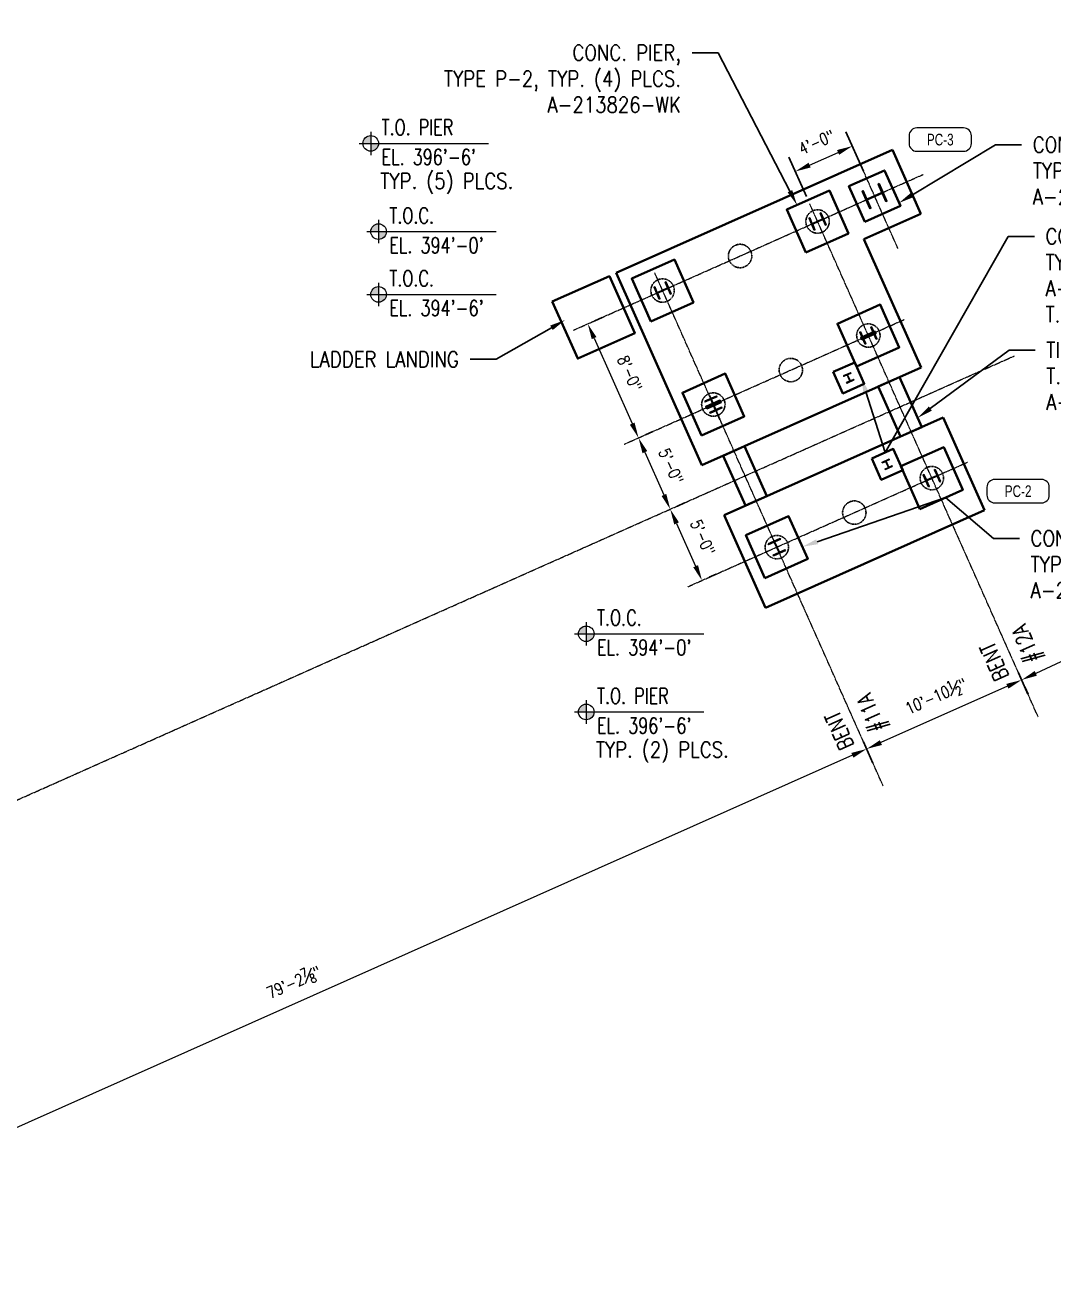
# Model space of a CAD drawing. Header units: inches. Extents: x -24529 to 23375, y -3182 to 1720.
# Drawn here: x -1739 to -948, y -1259 to -304 of the extents above; entities that cross this region are included whole.
import ezdxf
from ezdxf import colors
from ezdxf.entities.mleader import LeaderData, LeaderLine
from ezdxf.enums import TextEntityAlignment as Align
from ezdxf.math import Vec2, Vec3

# ---------------------------------------------------------------- set-up
doc = ezdxf.new("R2010")
doc.units = ezdxf.units.IN
doc.header["$LTSCALE"] = 0.375
doc.header["$MEASUREMENT"] = 0
doc.linetypes.add('CENTER2', pattern=[1.125, 0.75, -0.125, 0.125, -0.125])
doc.linetypes.add('HIDDEN2', pattern=[0.1875, 0.125, -0.0625])
for name, color, linetype, lineweight in [('CENTER', 2, 'CENTER2', 15), ('DIM', 5, 'Continuous', 15), ('PILECAP', 3, 'Continuous', 35), ('S_PILE', 6, 'HIDDEN2', 25), ('TEXT', 3, 'Continuous', 15)]:
    doc.layers.add(name, color=color, linetype=linetype, lineweight=lineweight)
doc.layers.add('NSTL', color=1, linetype='Continuous')
doc.styles.add('RomanS', font='romans.shx', dxfattribs={"width": 0.8})
doc.styles.add('SIMPLEX', font='SIMPLEX.shx', dxfattribs={"width": 0.75})
doc.dimstyles.new('PCI Arch-Arrow', dxfattribs={"dimscale": 0, "dimtxt": 0.09375, "dimasz": 0.125, "dimexe": 0.125, "dimexo": 0.0625, "dimgap": 0.09, "dimtad": 1, "dimdec": 4, "dimzin": 3, "dimdsep": 46, "dimlunit": 4, "dimtxsty": 'RomanS', "dimcen": 0.09, "dimclrd": 3, "dimclre": 3, "dimclrt": 3, "dimadec": 0, "dimazin": 0, "dimtfac": 0.75, "dimtdec": 4, "dimtmove": 0, "dimatfit": 3, "dimfxl": 1, "dimfrac": 1, "dimtolj": 1, "dimtzin": 0, "dimlwd": -1, "dimarcsym": 0})

# ---------------------------------------------------------------- blocks, each defined once
blk = doc.blocks.new('*D8')
at = {"layer": 'DEFPOINTS', "color": 0, "transparency": 16777216}
for p in [(-1306.08, -533.97), (-1267.04, -621.66), (-1267.04, -621.66)]:
    blk.add_point(p, dxfattribs=at)
at = {"layer": 'DIM', "color": 3, "lineweight": -2, "transparency": 16777216}
for p, q in [((-1300.6, -531.53), (-1295.12, -529.09)), ((-1261.56, -619.22), (-1256.08, -616.78))]:
    blk.add_line(p, q, dxfattribs=at)
at = {"layer": 'DIM', "color": 3, "transparency": 16777216}
blk.add_line((-1301.2, -544.93), (-1271.92, -610.7), dxfattribs=at)
for points in [[(-1299.38, -544.12), (-1303.03, -545.75), (-1306.08, -533.97)], [(-1270.09, -609.89), (-1273.75, -611.51), (-1267.04, -621.66)]]:
    blk.add_solid(points, dxfattribs=at)
at = {"layer": 'DIM', "color": 3, "transparency": 16777216, "insert": (-1273.77, -572.12), "char_height": 9, "attachment_point": 5, "rotation": 294, "style": 'RomanS'}
blk.add_mtext('\\A1;8\'-0"', dxfattribs=at)
blk = doc.blocks.new('*D9')
at = {"layer": 'DEFPOINTS', "color": 0, "transparency": 16777216}
for p in [(-1267.04, -621.66), (-1242.64, -676.48), (-1242.64, -676.48)]:
    blk.add_point(p, dxfattribs=at)
at = {"layer": 'DIM', "color": 3, "lineweight": -2, "transparency": 16777216}
for p, q in [((-1261.56, -619.22), (-1256.08, -616.78)), ((-1237.15, -674.04), (-1231.67, -671.6))]:
    blk.add_line(p, q, dxfattribs=at)
at = {"layer": 'DIM', "color": 3, "transparency": 16777216}
blk.add_line((-1262.16, -632.63), (-1247.52, -665.51), dxfattribs=at)
for points in [[(-1260.33, -631.81), (-1263.99, -633.44), (-1267.04, -621.66)], [(-1245.69, -664.7), (-1249.34, -666.33), (-1242.64, -676.48)]]:
    blk.add_solid(points, dxfattribs=at)
at = {"layer": 'DIM', "color": 3, "transparency": 16777216, "insert": (-1242.05, -643.38), "char_height": 9, "attachment_point": 5, "rotation": 294, "style": 'RomanS'}
blk.add_mtext('\\A1;5\'-0"', dxfattribs=at)
blk = doc.blocks.new('*D10')
at = {"layer": 'DEFPOINTS', "color": 0, "transparency": 16777216}
for p in [(-1242.64, -676.48), (-1218.23, -731.29), (-1218.23, -731.29)]:
    blk.add_point(p, dxfattribs=at)
at = {"layer": 'DIM', "color": 3, "lineweight": -2, "transparency": 16777216}
for p, q in [((-1237.15, -674.04), (-1231.67, -671.6)), ((-1212.75, -728.85), (-1207.27, -726.41))]:
    blk.add_line(p, q, dxfattribs=at)
at = {"layer": 'DIM', "color": 3, "transparency": 16777216}
blk.add_line((-1237.75, -687.44), (-1223.11, -720.33), dxfattribs=at)
for points in [[(-1235.93, -686.63), (-1239.58, -688.25), (-1242.64, -676.48)], [(-1221.28, -719.51), (-1224.94, -721.14), (-1218.23, -731.29)]]:
    blk.add_solid(points, dxfattribs=at)
at = {"layer": 'DIM', "color": 3, "transparency": 16777216, "insert": (-1217.65, -698.19), "char_height": 9, "attachment_point": 5, "rotation": 294, "style": 'RomanS'}
blk.add_mtext('\\A1;5\'-0"', dxfattribs=at)
blk = doc.blocks.new('*D11')
at = {"layer": 'DEFPOINTS', "color": 0, "transparency": 16777216}
for p in [(-225.4, -460.52), (-972.37, -807.76), (-972.37, -807.77)]:
    blk.add_point(p, dxfattribs=at)
at = {"layer": 'DIM', "color": 3, "transparency": 16777216}
blk.add_line((-236.28, -465.59), (-961.49, -802.71), dxfattribs=at)
at = {"layer": 'DIM', "color": 3, "lineweight": -2, "transparency": 16777216}
for p, q in [((-222.87, -465.96), (-220.34, -471.41)), ((-969.84, -813.2), (-967.31, -818.65))]:
    blk.add_line(p, q, dxfattribs=at)
at = {"layer": 'DIM', "color": 3, "transparency": 16777216}
for points in [[(-237.12, -463.77), (-235.44, -467.4), (-225.4, -460.53)], [(-962.33, -800.89), (-960.64, -804.52), (-972.37, -807.77)]]:
    blk.add_solid(points, dxfattribs=at)
at = {"layer": 'DIM', "color": 3, "transparency": 16777216, "insert": (-605.37, -620.19), "char_height": 9, "attachment_point": 5, "rotation": 24.93191, "style": 'RomanS'}
blk.add_mtext('\\A1;68\'-7{\\H0.750000x;\\S3#4;}"', dxfattribs=at)
blk = doc.blocks.new('*D12')
at = {"layer": 'DEFPOINTS', "color": 0, "transparency": 16777216}
for p in [(-977.25, -796.8), (-1096.47, -849.87), (-1091.59, -860.84)]:
    blk.add_point(p, dxfattribs=at)
at = {"layer": 'DIM', "color": 3, "lineweight": -2, "transparency": 16777216}
for p, q in [((-974.81, -802.28), (-967.49, -818.73)), ((-1094.03, -855.36), (-1086.71, -871.81))]:
    blk.add_line(p, q, dxfattribs=at)
at = {"layer": 'DIM', "color": 3, "transparency": 16777216}
blk.add_line((-983.33, -812.65), (-1080.62, -855.96), dxfattribs=at)
for points in [[(-984.15, -810.82), (-982.52, -814.47), (-972.37, -807.77)], [(-1081.44, -854.14), (-1079.81, -857.79), (-1091.59, -860.84)]]:
    blk.add_solid(points, dxfattribs=at)
at = {"layer": 'DIM', "color": 3, "transparency": 16777216, "insert": (-1038.24, -820.25), "char_height": 9, "attachment_point": 5, "rotation": 24, "style": 'RomanS'}
blk.add_mtext('\\A1;10\'-10{\\H0.750000x;\\S1#2;}"', dxfattribs=at)
blk = doc.blocks.new('*D13')
at = {"layer": 'DEFPOINTS', "color": 0, "transparency": 16777216}
for p in [(-1096.47, -849.87), (-1960.25, -1247.6), (-1960.25, -1247.6)]:
    blk.add_point(p, dxfattribs=at)
at = {"layer": 'DIM', "color": 3, "lineweight": -2, "transparency": 16777216}
for p, q in [((-1094.03, -855.36), (-1086.71, -871.81)), ((-1957.81, -1253.08), (-1955.37, -1258.56))]:
    blk.add_line(p, q, dxfattribs=at)
at = {"layer": 'DIM', "color": 3, "transparency": 16777216}
blk.add_line((-1102.55, -865.73), (-1949.29, -1242.72), dxfattribs=at)
for points in [[(-1103.36, -863.9), (-1101.74, -867.55), (-1091.59, -860.84)], [(-1950.11, -1240.89), (-1948.48, -1244.55), (-1960.25, -1247.6)]]:
    blk.add_solid(points, dxfattribs=at)
at = {"layer": 'DIM', "color": 3, "transparency": 16777216, "insert": (-1532.18, -1040.16), "char_height": 9, "attachment_point": 5, "rotation": 24, "style": 'RomanS'}
blk.add_mtext('\\A1;79\'-2{\\H0.750000x;\\S7#8;}"', dxfattribs=at)
blk = doc.blocks.new('PILECAP_TAG')
blk.add_lwpolyline([(-0.1875, -0.09375), (0.1875, -0.09375, 0.4142136), (0.25, -0.03125), (0.25, 0.03125, 0.4142136), (0.1875, 0.09375), (-0.1875, 0.09375, 0.4142136), (-0.25, 0.03125), (-0.25, -0.03125, 0.4142136)], format="xyb", close=True)
at = {"width": 0.75}
blk.add_attdef('PC-X', text='', height=0.09375, dxfattribs=at).set_placement((0, 0), align=Align.MIDDLE)
blk = doc.blocks.new('*U47')
at = {"layer": 'TEXT'}
h = blk.add_hatch(color=256, dxfattribs=at)
h.paths.add_polyline_path([(-1.0048, 0), (-1.0048, 0.0625, 0.414214), (-1.0673, 0)])
h.paths.add_polyline_path([(-0.9423, 0), (-1.0048, 0), (-1.0048, -0.0625, 0.414214)])
for p, q in [((-1.0048, 0.0937), (-1.0048, -0.0937)), ((-0.911, 0), (-0.0625, 0)), ((-1.0985, 0), (-0.911, 0)), ((-1.0048, 0), (-0.9423, 0)), ((-1.0048, 0), (-0.9423, 0))]:
    blk.add_line(p, q, dxfattribs=at)
blk.add_circle((-1.0048, 0), 0.0625, dxfattribs=at)
at = {"layer": 'TEXT', "style": 'SIMPLEX', "width": 0.75, "flags": 8}
for tag, p in [('TOP_LINE', (-0.9179, 0.0664)), ('BOTT_LINE', (-0.9179, -0.172))]:
    blk.add_attdef(tag, p, '', height=0.0938, dxfattribs=at)
blk = doc.blocks.new('*D57')
at = {"layer": 'DEFPOINTS', "color": 0, "transparency": 16777216}
for p in [(-1102.59, -397.27), (-1091.57, -422.03), (-1135.42, -441.56)]:
    blk.add_point(p, dxfattribs=at)
at = {"layer": 'DIM', "color": 3, "lineweight": -2, "transparency": 16777216}
for p, q in [((-1094.01, -416.55), (-1107.47, -386.31)), ((-1137.86, -436.08), (-1151.32, -405.83))]:
    blk.add_line(p, q, dxfattribs=at)
at = {"layer": 'DIM', "color": 3, "transparency": 16777216}
blk.add_line((-1135.48, -411.92), (-1113.55, -402.15), dxfattribs=at)
for points in [[(-1114.37, -400.33), (-1112.74, -403.98), (-1102.59, -397.27)], [(-1136.29, -410.09), (-1134.66, -413.74), (-1146.44, -416.8)]]:
    blk.add_solid(points, dxfattribs=at)
at = {"layer": 'DIM', "color": 3, "transparency": 16777216, "insert": (-1130.21, -394.25), "char_height": 9, "attachment_point": 5, "rotation": 24, "style": 'RomanS'}
blk.add_mtext('\\A1;4\'-0"', dxfattribs=at)
blk = doc.blocks.new('*U59')
at = {"color": 0, "linetype": 'ByBlock'}
blk.add_lwpolyline([(7.3025, -7.16), (7.3025, -6.3), (0.8625, -6.3, -0.41421356), (0.2625, -5.7), (0.2625, 5.7, -0.41421356), (0.8625, 6.3), (7.3025, 6.3), (7.3025, 7.16), (-7.3025, 7.16), (-7.3025, 6.3), (-0.8625, 6.3, -0.41421356), (-0.2625, 5.7), (-0.2625, -5.7, -0.41421356), (-0.8625, -6.3), (-7.3025, -6.3), (-7.3025, -7.16)], format="xyb", close=True, dxfattribs=at)

msp = doc.modelspace()

# ---------------------------------------------------------------- hatches: boundary and pattern name
at = {"layer": 'NSTL'}
h = msp.add_hatch(color=256, dxfattribs=at)
h.dxf.hatch_style = 1
h.paths.add_polyline_path([(-1095.35596, -546.30939), (-1096.16943, -544.4823), (-1085.20689, -539.60146), (-1084.39342, -541.42855)])
h = msp.add_hatch(color=256, dxfattribs=at)
h.dxf.hatch_style = 1
h.paths.add_polyline_path([(-1214.56044, -599.39359), (-1215.37391, -597.5665), (-1204.41137, -592.68566), (-1203.59789, -594.51275)])

# ---------------------------------------------------------------- linework, layer by layer
at = {"layer": 'CENTER'}
for p, q in [((-1067.52256, -476.03559), (-1101.32749, -400.1085)), ((-1317.04597, -538.85027), (-1047.99958, -419.0631)), ((-959.78185, -836.03768), (-1135.41599, -441.55695)), ((-1078.99953, -889.11681), (-1254.63367, -494.63608)), ((-1278.00181, -626.54487), (-1062.76264, -530.71422)), ((-2441.37427, -1210.18984), (-978.05923, -558.68001)), ((-1229.19342, -736.17033), (-1013.95424, -640.33967))]:
    msp.add_line(p, q, dxfattribs=at)
at = {"layer": 'NSTL'}
for points in [[(-1131.83728, -461.86323), (-1131.3257, -461.63546), (-1133.08687, -457.67981, -0.414213562), (-1132.83346, -457.01967), (-1125.653, -453.82272, -0.414213562), (-1124.99285, -454.07612), (-1123.23168, -458.03177), (-1122.7201, -457.804), (-1126.78747, -448.66855), (-1127.29905, -448.89632), (-1125.53788, -452.85197, -0.414213562), (-1125.79129, -453.51211), (-1132.97175, -456.70906, -0.414213562), (-1133.63189, -456.45566), (-1135.39306, -452.50001), (-1135.90465, -452.72778)], [(-1251.05497, -514.94236), (-1250.54338, -514.71459), (-1252.30455, -510.75894, -0.414213562), (-1252.05114, -510.0988), (-1244.87068, -506.90185, -0.414213562), (-1244.21054, -507.15525), (-1242.44937, -511.11091), (-1241.93778, -510.88313), (-1246.00515, -501.74768), (-1246.51673, -501.97545), (-1244.75556, -505.9311, -0.414213562), (-1245.00897, -506.59124), (-1252.18944, -509.78819, -0.414213562), (-1252.84958, -509.53479), (-1254.61075, -505.57914), (-1255.12233, -505.80691)], [(-1092.79313, -549.55783), (-1092.28155, -549.33006), (-1094.04271, -545.37441, -0.414213562), (-1093.78931, -544.71427), (-1086.60884, -541.51732, -0.414213562), (-1085.9487, -541.77072), (-1084.18753, -545.72638), (-1083.67595, -545.4986), (-1087.74331, -536.36315), (-1088.2549, -536.59092), (-1086.49373, -540.54657, -0.414213562), (-1086.74713, -541.20671), (-1093.9276, -544.40366, -0.414213562), (-1094.58774, -544.15026), (-1096.34891, -540.19461), (-1096.8605, -540.42238)], [(-1101.35846, -577.04287), (-1101.49539, -576.73531), (-1103.87354, -577.79413, -0.414213562), (-1104.27042, -577.64178), (-1106.19243, -573.32487, -0.414213562), (-1106.04009, -572.92799), (-1103.66194, -571.86917), (-1103.79888, -571.5616), (-1109.29113, -574.00691), (-1109.1542, -574.31448), (-1106.77605, -573.25566, -0.414213562), (-1106.37917, -573.40801), (-1104.45716, -577.72492, -0.414213562), (-1104.6095, -578.1218), (-1106.98765, -579.18062), (-1106.85071, -579.48818)], [(-1216.08325, -593.51472), (-1215.85547, -594.0263), (-1211.89982, -592.26513, -0.414213562), (-1211.23968, -592.51854), (-1208.04273, -599.699, -0.414213562), (-1208.29614, -600.35914), (-1212.25179, -602.12031), (-1212.02402, -602.6319), (-1202.88856, -598.56453), (-1203.11633, -598.05295), (-1207.07199, -599.81412, -0.414213562), (-1207.73213, -599.56071), (-1210.92908, -592.38024, -0.414213562), (-1210.67567, -591.7201), (-1206.72002, -589.95893), (-1206.94779, -589.44735)], [(-1071.76837, -643.50331), (-1071.9053, -643.19574), (-1074.28345, -644.25456, -0.414213562), (-1074.68033, -644.10221), (-1076.60234, -639.7853, -0.414213562), (-1076.45, -639.38842), (-1074.07185, -638.3296), (-1074.20879, -638.02203), (-1079.70104, -640.46734), (-1079.56411, -640.77491), (-1077.18596, -639.71609, -0.414213562), (-1076.78908, -639.86844), (-1074.86707, -644.18535, -0.414213562), (-1075.01941, -644.58223), (-1077.39756, -645.64105), (-1077.26062, -645.94862)], [(-1043.98473, -659.18329), (-1043.47315, -658.95552), (-1045.23432, -654.99987, -0.414213562), (-1044.98091, -654.33972), (-1037.80045, -651.14277, -0.414213562), (-1037.1403, -651.39618), (-1035.37914, -655.35183), (-1034.86755, -655.12406), (-1038.93492, -645.9886), (-1039.4465, -646.21638), (-1037.68533, -650.17203, -0.414213562), (-1037.93874, -650.83217), (-1045.1192, -654.02912, -0.414213562), (-1045.77934, -653.77571), (-1047.54051, -649.82006), (-1048.0521, -650.04784)], [(-1167.27485, -703.14017), (-1167.04708, -703.65176), (-1163.09143, -701.89059, -0.414213562), (-1162.43128, -702.14399), (-1159.23433, -709.32446, -0.414213562), (-1159.48774, -709.9846), (-1163.44339, -711.74577), (-1163.21562, -712.25735), (-1154.08016, -708.18999), (-1154.30794, -707.6784), (-1158.26359, -709.43957, -0.414213562), (-1158.92373, -709.18617), (-1162.12068, -702.0057, -0.414213562), (-1161.86727, -701.34556), (-1157.91162, -699.58439), (-1158.1394, -699.0728)]]:
    msp.add_lwpolyline(points, format="xyb", close=True, dxfattribs=at)
for points in [[(-1095.35596, -546.30939), (-1096.16943, -544.4823), (-1085.20689, -539.60146), (-1084.39342, -541.42855)], [(-1214.56044, -599.39359), (-1215.37391, -597.5665), (-1204.41137, -592.68566), (-1203.59789, -594.51275)]]:
    msp.add_lwpolyline(points, close=True, dxfattribs=at)
msp.add_lwpolyline([(-1212.53941, -589.18133), (-1204.42286, -607.41142)], dxfattribs=at)
at = {"layer": 'PILECAP'}
for p, q in [((-1284.18024, -494.65542), (-1071.78092, -400.08915)), ((-1049.80436, -449.44931), (-1071.78092, -400.08915)), ((-1093.66272, -468.9543), (-1049.80436, -449.44931)), ((-1049.73977, -567.60688), (-1093.66272, -468.9543)), ((-1218.2889, -642.64979), (-1284.18024, -494.65542)), ((-1218.2889, -642.64979), (-1049.73977, -567.60688)), ((-1201.20596, -681.0187), (-1032.65683, -605.97578)), ((-1000.93137, -677.23233), (-1032.65683, -605.97578)), ((-1169.48051, -752.27524), (-1000.93137, -677.23233)), ((-1169.48051, -752.27524), (-1201.20596, -681.0187))]:
    msp.add_line(p, q, dxfattribs=at)
for points in [[(-1093.06689, -455.541), (-1065.66053, -443.3389), (-1077.86263, -415.93254), (-1105.26899, -428.13464)], [(-1138.44006, -479.01944), (-1105.55243, -464.37692), (-1120.19495, -431.48929), (-1153.08258, -446.13181)], [(-1257.65775, -532.09858), (-1224.77011, -517.45606), (-1239.41263, -484.56842), (-1272.30027, -499.21094)], [(-1333.328, -516.82587), (-1289.47782, -497.30251), (-1269.95446, -541.15269), (-1313.80464, -560.67605)], [(-1099.39335, -566.71981), (-1066.50571, -552.07729), (-1081.14823, -519.18965), (-1114.03587, -533.83217)], [(-1218.61103, -619.79894), (-1185.72339, -605.15642), (-1200.36591, -572.26878), (-1233.25355, -586.9113)], [(-1117.20734, -570.96361), (-1109.88608, -587.40743), (-1093.44226, -580.08617), (-1100.76352, -563.64235)], [(-1065.54446, -620.6183), (-1049.10064, -613.29704), (-1066.18358, -574.92813), (-1082.6274, -582.24939)], [(-1184.76215, -673.69744), (-1168.31833, -666.37618), (-1185.40127, -628.00727), (-1201.84508, -635.32853)], [(-1050.58495, -676.34526), (-1017.69731, -661.70274), (-1032.33983, -628.81511), (-1065.22747, -643.45763)], [(-1087.61724, -637.42405), (-1080.29598, -653.86786), (-1063.85217, -646.5466), (-1071.17343, -630.10279)], [(-1169.80263, -729.42439), (-1136.91499, -714.78188), (-1151.55751, -681.89424), (-1184.44515, -696.53676)]]:
    msp.add_lwpolyline(points, close=True, dxfattribs=at)
at = {"layer": 'S_PILE'}
for centre in [(-1129.31494, -455.26013), (-1188.92378, -481.79969), (-1248.53262, -508.33926), (-1090.26822, -542.96049), (-1149.87706, -569.50006), (-1209.4859, -596.03962), (-1041.45982, -652.58595), (-1101.06867, -679.12551), (-1160.67751, -705.66508)]:
    msp.add_circle(centre, 9, dxfattribs=at)

# ---------------------------------------------------------------- block references
at = {"layer": 'NSTL', "rotation": 114.0000000000005}
msp.add_blockref('*U59', (-1085.46219, -435.74253), dxfattribs=at)
at = {"layer": 'TEXT'}
ref = msp.add_blockref('*U47', (-1376.52646, -395.18771), dxfattribs=dict(at, xscale=96, yscale=96, zscale=96))
ref.add_attrib('TOP_LINE', 'T.O. PIER', (-1464.64903, -388.81413), dxfattribs={"height": 12, "style": 'SIMPLEX', "width": 0.75, "flags": 8})
ref.add_attrib('BOTT_LINE', "EL. 396'-6'", (-1464.64903, -411.6986), dxfattribs={"height": 12, "style": 'SIMPLEX', "width": 0.75, "flags": 8})
at = {"layer": 'TEXT', "xscale": 96, "yscale": 96, "zscale": 96}
for p, values in [((-1034.96297, -392.26992), {'PC-X': 'PC-3'}), ((-975.08096, -662.63459), {'PC-X': 'PC-2'})]:
    msp.add_blockref('PILECAP_TAG', p, dxfattribs=at).add_auto_attribs(values)
at = {"layer": 'TEXT'}
ref = msp.add_blockref('*U47', (-1370.52646, -463.05215), dxfattribs=dict(at, xscale=96, yscale=96, zscale=96))
ref.add_attrib('TOP_LINE', 'T.O.C.', (-1458.64903, -456.67856), dxfattribs={"height": 12, "style": 'SIMPLEX', "width": 0.75, "flags": 8})
ref.add_attrib('BOTT_LINE', "EL. 394'-0'", (-1458.64903, -479.56303), dxfattribs={"height": 12, "style": 'SIMPLEX', "width": 0.75, "flags": 8})
ref = msp.add_blockref('*U47', (-1370.52646, -511.36811), dxfattribs=dict(at, xscale=96, yscale=96, zscale=96))
ref.add_attrib('TOP_LINE', 'T.O.C.', (-1458.64903, -504.99453), dxfattribs={"height": 12, "style": 'SIMPLEX', "width": 0.75, "flags": 8})
ref.add_attrib('BOTT_LINE', "EL. 394'-6'", (-1458.64903, -527.879), dxfattribs={"height": 12, "style": 'SIMPLEX', "width": 0.75, "flags": 8})
ref = msp.add_blockref('*U47', (-1210.79127, -772.30586), dxfattribs=dict(at, xscale=96, yscale=96, zscale=96))
ref.add_attrib('TOP_LINE', 'T.O.C.', (-1298.91385, -765.93227), dxfattribs={"height": 12, "style": 'SIMPLEX', "width": 0.75, "flags": 8})
ref.add_attrib('BOTT_LINE', "EL. 394'-0'", (-1298.91385, -788.81674), dxfattribs={"height": 12, "style": 'SIMPLEX', "width": 0.75, "flags": 8})
ref = msp.add_blockref('*U47', (-1210.79127, -832.4096), dxfattribs=dict(at, xscale=96, yscale=96, zscale=96))
ref.add_attrib('TOP_LINE', 'T.O. PIER', (-1298.91385, -826.03601), dxfattribs={"height": 12, "style": 'SIMPLEX', "width": 0.75, "flags": 8})
ref.add_attrib('BOTT_LINE', "EL. 396'-6'", (-1298.91385, -848.92048), dxfattribs={"height": 12, "style": 'SIMPLEX', "width": 0.75, "flags": 8})

# ---------------------------------------------------------------- texts
at = {"layer": 'TEXT', "style": 'SIMPLEX', "width": 0.75}
for s, p in [('#12A', (-957.27506, -791.78831)), ('BENT', (-981.76673, -805.02507)), ('#11A', (-1076.49286, -844.8675)), ('BENT', (-1100.98453, -858.10426))]:
    msp.add_text(s, height=12, rotation=114, dxfattribs=at).set_placement(p)

# ---------------------------------------------------------------- dimensions: what is measured, and where the dimension line sits
at = {"layer": 'DIM'}
for p1, p2, distance, override, picture, middle in [((-1135.41599, -441.55695), (-1091.56581, -422.03359), 27.10268, {"dimscale": 96, "dimtmove": 1}, '*D57', (-1130.2077, -394.24871)), ((-225.40297, -460.52072), (-972.37267, -807.75824), 0.00784, {"dimscale": 96, "dimtmove": 1}, '*D11', (-605.37202, -620.1908)), ((-1306.08342, -533.96943), (-1267.03927, -621.66403), 0, {"dimscale": 96}, '*D8', (-1273.77432, -572.12358)), ((-977.25351, -796.7957), (-1096.47119, -849.87483), 12.00785, {"dimscale": 96, "dimtmove": 1}, '*D12', (-1038.23799, -820.24551))]:
    dim = msp.add_aligned_dim(p1=p1, p2=p2, distance=distance, dimstyle='PCI Arch-Arrow', override=override, dxfattribs=at)
    dim.commit()
    dim.dimension.update_dxf_attribs({"geometry": picture, "text_midpoint": middle})
for base, p1, p2, angle, picture, middle in [((-1242.63507, -676.47676), (-1267.03927, -621.66403), (-1242.63507, -676.47676), 114, '*D9', (-1242.05014, -643.37725)), ((-1218.23087, -731.28949), (-1242.63507, -676.47676), (-1218.23087, -731.28949), 114, '*D10', (-1217.64594, -698.18997)), ((-1960.2547, -1247.60025), (-1096.47119, -849.87483), (-1960.2547, -1247.60025), 24, '*D13', (-1532.1806, -1040.16293))]:
    dim = msp.add_linear_dim(base=base, p1=p1, p2=p2, angle=angle, dimstyle='PCI Arch-Arrow', override={"dimscale": 96, "dimtmove": 1}, dxfattribs=at)
    dim.commit()
    dim.dimension.update_dxf_attribs({"geometry": picture, "text_midpoint": middle})

# ---------------------------------------------------------------- leaders
at = {"layer": 'TEXT'}
ml = msp.add_multileader_mtext('Standard', dxfattribs=at)
ml.set_content('{\\W0.85;TYP. (5) PLCS.}', color=256, style='SIMPLEX')
ml.set_leader_properties()
ml.build(insert=Vec2(0, 0))
ml.multileader.update_dxf_attribs({"dogleg_length": 0.36, "arrow_head_size": 12, "scale": 96})
ctx = ml.context
ctx.base_point, ctx.scale, ctx.char_height, ctx.arrow_head_size, ctx.landing_gap_size, ctx.plane_origin = Vec3(-1474.25865, -426.11244), 96, 12, 12, 8.64, Vec3(-1507.04171, -695.21817)
notes = []
notes.append((ctx, [(0, (0, 0, 0), (0, 0), (1, 0), 1, [])]))
ctx.mtext.insert, ctx.mtext.width, ctx.mtext.flow_direction = Vec3(-1465.61865, -418.11244), 123.9826154, 5
ml = msp.add_multileader_mtext('Standard', dxfattribs=at)
ml.set_content('{\\W0.85;TYP. (2) PLCS.}', color=256, style='SIMPLEX')
ml.set_leader_properties()
ml.build(insert=Vec2(0, 0))
ml.multileader.update_dxf_attribs({"dogleg_length": 0.36, "arrow_head_size": 12, "scale": 96})
ctx = ml.context
ctx.base_point, ctx.scale, ctx.char_height, ctx.arrow_head_size, ctx.landing_gap_size, ctx.plane_origin = Vec3(-1308.52346, -863.33432), 96, 12, 12, 8.64, Vec3(-1360.28651, -1132.44005)
notes.append((ctx, [(0, (0, 0, 0), (0, 0), (1, 0), 1, [])]))
ctx.mtext.insert, ctx.mtext.width, ctx.mtext.flow_direction = Vec3(-1299.88346, -855.33432), 123.9826154, 5
ml = msp.add_multileader_mtext('Standard', dxfattribs=at)
ml.set_content('{\\W0.85;CONC. PIER,\\PTYPE P-2, TYP. (4) PLCS.\\PA-213826-WK}', color=256, style='SIMPLEX')
ml.set_leader_properties()
ml.build(insert=Vec2(0, 0))
ml.multileader.update_dxf_attribs({"dogleg_length": 0.36, "arrow_head_size": 12, "scale": 96})
ctx = ml.context
ctx.base_point, ctx.scale, ctx.char_height, ctx.arrow_head_size, ctx.landing_gap_size, ctx.plane_origin = Vec3(-1451.36313, -325.49791), 96, 12, 12, 8.64, Vec3(-1177.77239, -396.38212)
ctx.text_align_type = 2
notes.append((ctx, [(0, (1, 1, 0), (-1205.6822, -325.49791), (-1, 0), 20.0295, [(0, [(-1145.10517, -442.60659)], 0, [])])]))
ctx.mtext.insert, ctx.mtext.width, ctx.mtext.alignment, ctx.mtext.flow_direction = Vec3(-1234.3517, -319.49791), 240.8774881, 3, 5
ml = msp.add_multileader_mtext('Standard', dxfattribs=at)
ml.set_content('{\\W0.85;CONC. PIER,\\PTYPE P-1,\\PA-213826-WK}', color=256, style='SIMPLEX')
ml.set_leader_properties()
ml.build(insert=Vec2(0, 0))
ml.multileader.update_dxf_attribs({"dogleg_length": 0.36, "arrow_head_size": 12, "scale": 96})
ctx = ml.context
ctx.base_point, ctx.scale, ctx.char_height, ctx.arrow_head_size, ctx.landing_gap_size, ctx.plane_origin = Vec3(-972.40913, -396.24882), 96, 12, 12, 8.64, Vec3(-1148.61733, -521.2861)
notes.append((ctx, [(0, (1, 1, 0), (-992.43863, -396.24882), (1, 0), 20.0295, [(0, [(-1066.70408, -440.99505)], 0, [])])]))
ctx.mtext.insert, ctx.mtext.width, ctx.mtext.flow_direction = Vec3(-963.76913, -390.24882), 240.8774881, 5
ml = msp.add_multileader_mtext('Standard', dxfattribs=at)
ml.set_content('{\\W0.85;CONC. PIER,\\PTYPE P-3,\\PA-213826-WK\\PT.O.C. EL. 395\'-6"}', color=256, style='SIMPLEX')
ml.set_leader_properties()
ml.build(insert=Vec2(0, 0))
ml.multileader.update_dxf_attribs({"dogleg_length": 0.36, "arrow_head_size": 12, "scale": 96})
ctx = ml.context
ctx.base_point, ctx.scale, ctx.char_height, ctx.arrow_head_size, ctx.landing_gap_size, ctx.plane_origin = Vec3(-962.59188, -466.69444), 96, 12, 12, 8.64, Vec3(-1045.86386, -585.37568)
notes.append((ctx, [(0, (1, 1, 0), (-982.62138, -466.69444), (1, 0), 20.0295, [(1, [(-1095.80354, -574.78265), (-1077.43727, -632.89163)], 0, [])])]))
ctx.mtext.insert, ctx.mtext.width, ctx.mtext.flow_direction = Vec3(-953.95188, -460.69444), 240.8774881, 5
ml = msp.add_multileader_mtext('Standard', dxfattribs=at)
ml.set_content('{\\W0.85;LADDER LANDING}', color=256, style='SIMPLEX')
ml.set_leader_properties()
ml.build(insert=Vec2(0, 0))
ml.multileader.update_dxf_attribs({"dogleg_length": 0.36, "arrow_head_size": 12, "scale": 96})
ctx = ml.context
ctx.base_point, ctx.scale, ctx.char_height, ctx.arrow_head_size, ctx.landing_gap_size, ctx.plane_origin = Vec3(-1654.71344, -561.2266), 96, 12, 12, 8.64, Vec3(-1391.81671, -632.11082)
ctx.text_align_type = 2
notes.append((ctx, [(0, (1, 1, 0), (-1376.52646, -561.2266), (-1, 0), 20.0295, [(0, [(-1323.56632, -531.04634)], 0, [])])]))
ctx.mtext.insert, ctx.mtext.width, ctx.mtext.alignment, ctx.mtext.flow_direction = Vec3(-1405.19595, -555.2266), 240.8774881, 3, 5
ml = msp.add_multileader_mtext('Standard', dxfattribs=at)
ml.set_content('{\\W0.85;TIE BEAM\\PT.O.C. EL. 394\'-0"\\PA-213826-WK}', color=256, style='SIMPLEX')
ml.set_leader_properties()
ml.build(insert=Vec2(0, 0))
ml.multileader.update_dxf_attribs({"dogleg_length": 0.36, "arrow_head_size": 12, "scale": 96})
ctx = ml.context
ctx.base_point, ctx.scale, ctx.char_height, ctx.arrow_head_size, ctx.landing_gap_size, ctx.plane_origin = Vec3(-962.01832, -554.14373), 96, 12, 12, 8.64, Vec3(-1171.01762, -667.68924)
notes.append((ctx, [(0, (1, 1, 0), (-982.04782, -554.14373), (1, 0), 20.0295, [(1, [(-1052.23183, -606.26429)], 0, [])])]))
ctx.mtext.insert, ctx.mtext.width, ctx.mtext.flow_direction = Vec3(-953.37832, -548.14373), 208.0041688, 5
ml = msp.add_multileader_mtext('Standard', dxfattribs=at)
ml.set_content('{\\W0.85;CONC. PIER,\\PTYPE P-2,\\PA-213826-WK}', color=256, style='SIMPLEX')
ml.set_leader_properties()
ml.build(insert=Vec2(0, 0))
ml.multileader.update_dxf_attribs({"dogleg_length": 0.36, "arrow_head_size": 12, "scale": 96})
ctx = ml.context
ctx.base_point, ctx.scale, ctx.char_height, ctx.arrow_head_size, ctx.landing_gap_size, ctx.plane_origin = Vec3(-974.1109, -698.91188), 96, 12, 12, 8.64, Vec3(-1171.01762, -812.67393)
notes.append((ctx, [(0, (1, 1, 0), (-994.1404, -698.91188), (1, 0), 20.0295, [(1, [(-1141.08817, -705.40876), (-1030.98725, -667.6198)], 0, [])])]))
ctx.mtext.insert, ctx.mtext.width, ctx.mtext.flow_direction = Vec3(-965.4709, -692.91188), 240.8774881, 5
for ctx, leaders in notes:
    for number, flags, end, landing, length, lines in leaders:
        leader = LeaderData()
        leader.index, (leader.has_last_leader_line, leader.has_dogleg_vector, leader.attachment_direction) = number, flags
        leader.last_leader_point, leader.dogleg_vector, leader.dogleg_length = Vec3(end), Vec3(landing), length
        for number, points, colour, breaks in lines:
            line = LeaderLine()
            line.index, line.vertices, line.color, line.breaks = number, Vec3.list(points), colors.encode_raw_color(colour), breaks
            leader.lines.append(line)
        ctx.leaders.append(leader)

doc.saveas('drawing.dxf')
